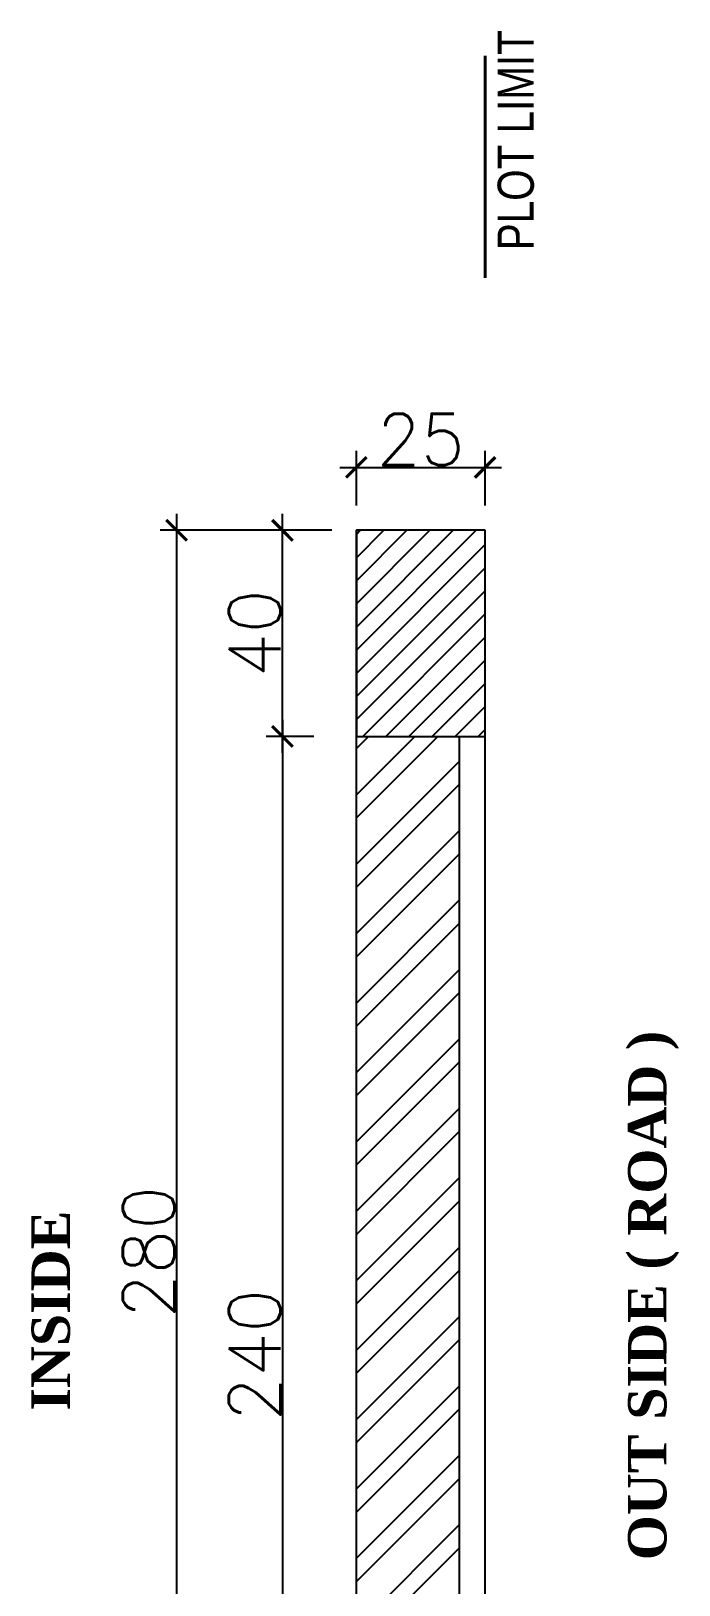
# Model space of a CAD drawing. Header units: centimetres. Extents: x -3744 to 3813, y -6963 to 3597.
# Drawn here: x -1324 to -1010, y -6379 to -5625 of the extents above; entities that cross this region are included whole.
import ezdxf

# ---------------------------------------------------------------- set-up
doc = ezdxf.new("R2010")
doc.units = ezdxf.units.CM
doc.header["$LTSCALE"] = 100
doc.header["$MEASUREMENT"] = 0
doc.linetypes.add('CENTER2', pattern=[1.125, 0.75, -0.125, 0.125, -0.125])
for name, color, linetype in [('AXIS', 9, 'CENTER2'), ('HATCH', 8, 'Continuous'), ('TEXT', 3, 'Continuous'), ('WALL-03', 2, 'Continuous')]:
    doc.layers.add(name, color=color, linetype=linetype)
doc.styles.add('22', font='romans.shx')
doc.styles.add('ARIAL', font='arial.ttf')
doc.styles.add('T3', font='timesbd.ttf')
doc.dimstyles.new('100', dxfattribs={"dimtxt": 15, "dimasz": 10, "dimexe": 8, "dimexo": 12, "dimgap": 6, "dimtad": 1, "dimdec": 0, "dimzin": 0, "dimdsep": 46, "dimtxsty": '22', "dimblk": 'ARCHTICK', "dimcen": 30, "dimdle": 8, "dimclrd": 1, "dimclre": 1, "dimclrt": 2, "dimadec": 0, "dimazin": 0, "dimtfac": 1, "dimtdec": 0, "dimtmove": 2, "dimatfit": 3, "dimldrblk": 'OBLIQUE', "dimfxl": 100, "dimtolj": 1, "dimtzin": 0, "dimarcsym": 0})

# ---------------------------------------------------------------- blocks, each defined once
blk = doc.blocks.new('_ARCHTICK')
at = {"color": 0, "linetype": 'ByBlock', "const_width": 0.15}
blk.add_lwpolyline([(-0.5, -0.5), (0.5, 0.5)], dxfattribs=at)
blk = doc.blocks.new('*D147')
at = {"layer": 'Defpoints', "color": 0, "transparency": 16777216}
for p in [(-1174.94, -5967.03, -0.02), (-1202.14, -6567.25), (-1174.94, -6567.25, -0.02)]:
    blk.add_point(p, dxfattribs=at)
at = {"layer": 'WALL-03', "color": 4, "lineweight": -2, "transparency": 16777216}
for p, q in [((-1202.14, -5959.03), (-1202.14, -6575.25)), ((-1186.94, -5967.03), (-1210.14, -5967.03)), ((-1186.94, -6567.25), (-1210.14, -6567.25))]:
    blk.add_line(p, q, dxfattribs=at)
at = {"layer": 'WALL-03', "color": 4, "lineweight": -2, "transparency": 16777216, "xscale": 10, "yscale": 10, "zscale": 10}
for p, rotation in [((-1202.14, -5967.03), 90), ((-1202.14, -6567.25), 270)]:
    blk.add_blockref('_ARCHTICK', p, dxfattribs=dict(at, rotation=rotation))
at = {"layer": 'WALL-03', "color": 3, "transparency": 16777216, "insert": (-1215.64, -6267.14), "char_height": 25, "attachment_point": 5, "rotation": 90, "style": '22'}
blk.add_mtext('\\A1;240', dxfattribs=at)
blk = doc.blocks.new('_OBLIQUE')
at = {"color": 0, "linetype": 'ByBlock'}
blk.add_line((-0.5, -0.5), (0.5, 0.5), dxfattribs=at)
blk = doc.blocks.new('*D148')
at = {"layer": 'Defpoints', "color": 0, "transparency": 16777216}
for p in [(-1202.14, -5867.03), (-1174.94, -5867.03), (-1174.94, -5967.03, -0.02)]:
    blk.add_point(p, dxfattribs=at)
at = {"layer": 'WALL-03', "color": 4, "lineweight": -2, "transparency": 16777216}
for p, q in [((-1202.14, -5975.03), (-1202.14, -5859.03)), ((-1186.94, -5867.03), (-1210.14, -5867.03)), ((-1186.94, -5967.03), (-1210.14, -5967.03))]:
    blk.add_line(p, q, dxfattribs=at)
at = {"layer": 'WALL-03', "color": 4, "lineweight": -2, "transparency": 16777216, "xscale": 10, "yscale": 10, "zscale": 10}
for p, rotation in [((-1202.14, -5867.03), 90), ((-1202.14, -5967.03), 270)]:
    blk.add_blockref('_ARCHTICK', p, dxfattribs=dict(at, rotation=rotation))
at = {"layer": 'WALL-03', "color": 3, "transparency": 16777216, "insert": (-1215.64, -5917.03), "char_height": 25, "attachment_point": 5, "rotation": 90, "style": '22'}
blk.add_mtext('\\A1;40', dxfattribs=at)
blk = doc.blocks.new('*D149')
at = {"layer": 'Defpoints', "color": 0, "transparency": 16777216}
for p in [(-1166.24, -5867.03), (-1253.59, -6567.29), (-1200.33, -6567.29, 0.05)]:
    blk.add_point(p, dxfattribs=at)
at = {"layer": 'WALL-03', "color": 4, "lineweight": -2, "transparency": 16777216}
for p, q in [((-1253.59, -5859.03), (-1253.59, -6575.29)), ((-1178.24, -5867.03), (-1261.59, -5867.03)), ((-1212.33, -6567.29), (-1261.59, -6567.29))]:
    blk.add_line(p, q, dxfattribs=at)
at = {"layer": 'WALL-03', "color": 4, "lineweight": -2, "transparency": 16777216, "xscale": 10, "yscale": 10, "zscale": 10}
for p, rotation in [((-1253.59, -5867.03), 90), ((-1253.59, -6567.29), 270)]:
    blk.add_blockref('_ARCHTICK', p, dxfattribs=dict(at, rotation=rotation))
at = {"layer": 'WALL-03', "color": 3, "transparency": 16777216, "insert": (-1267.09, -6217.16), "char_height": 25, "attachment_point": 5, "rotation": 90, "style": '22'}
blk.add_mtext('\\A1;280', dxfattribs=at)
blk = doc.blocks.new('*D150')
at = {"layer": 'Defpoints', "color": 0, "transparency": 16777216}
for p in [(-1103.74, -5836.49), (-1166.24, -5867.03), (-1103.74, -5867.03, -0.02)]:
    blk.add_point(p, dxfattribs=at)
at = {"layer": 'WALL-03', "color": 4, "lineweight": -2, "transparency": 16777216}
for p, q in [((-1166.24, -5855.03), (-1166.24, -5828.49)), ((-1103.74, -5855.03), (-1103.74, -5828.49)), ((-1174.24, -5836.49), (-1095.74, -5836.49))]:
    blk.add_line(p, q, dxfattribs=at)
at = {"layer": 'WALL-03', "color": 4, "lineweight": -2, "transparency": 16777216, "xscale": 10, "yscale": 10, "zscale": 10, "rotation": 180}
blk.add_blockref('_ARCHTICK', (-1166.24, -5836.49), dxfattribs=at)
at = {"layer": 'WALL-03', "color": 4, "lineweight": -2, "transparency": 16777216, "xscale": 10, "yscale": 10, "zscale": 10}
blk.add_blockref('_ARCHTICK', (-1103.74, -5836.49), dxfattribs=at)
at = {"layer": 'WALL-03', "color": 3, "transparency": 16777216, "insert": (-1134.99, -5822.99), "char_height": 25, "attachment_point": 5, "style": '22'}
blk.add_mtext('\\A1;25', dxfattribs=at)

msp = doc.modelspace()

# ---------------------------------------------------------------- hatches: boundary and pattern name
at = {"layer": 'HATCH'}
h = msp.add_hatch(dxfattribs=at)
h.set_pattern_fill('ANSI31', color=256, scale=2.5)
h.set_pattern_definition([(45, (-53170.2114, -10524.655), (-5.6126601, 5.6126601), [])])
h.paths.add_polyline_path([(-1103.74, -5867.03), (-1166.24, -5867.03), (-1166.24, -5967.03), (-1103.74, -5967.03)])
h = msp.add_hatch(dxfattribs=at)
h.set_pattern_fill('ANSI32', color=256, scale=2.5)
h.set_pattern_definition([(45, (-53170.211, -10549.884), (-16.83798, 16.83798), []), (45, (-53158.986, -10549.884), (-16.83798, 16.83798), [])])
h.paths.add_polyline_path([(-1116.24, -6567.25), (-1166.24, -6567.25), (-1166.24, -5967.03), (-1116.24, -5967.03)])

# ---------------------------------------------------------------- linework, layer by layer
at = {"layer": 'AXIS', "elevation": -0.02}
msp.add_lwpolyline([(-1103.74, -5867.74, 0, 0, 0), (-1103.74, -5744.64, 1.5, 1.5, 0), (-1103.74, -5636.76, 1.5, 1.5, 0)], format="xyseb", dxfattribs=at)
at = {"layer": 'WALL-03'}
for p, q in [((-1166.24, -6567.25, -0.02), (-1166.24, -5867.03)), ((-1116.24, -6567.25, -0.02), (-1116.24, -5967.03, -0.02))]:
    msp.add_line(p, q, dxfattribs=at)
at = {"layer": 'WALL-03', "color": 6}
msp.add_line((-1103.74, -5967.03, -0.02), (-1103.74, -5867.03, -0.02), dxfattribs=at)
at = {"layer": 'WALL-03', "color": 1}
msp.add_line((-1103.74, -6568.12, -0.02), (-1103.74, -5967.03, -0.02), dxfattribs=at)
at = {"layer": 'WALL-03', "color": 6, "elevation": -0.02}
msp.add_lwpolyline([(-1103.74, -5867.03), (-1166.24, -5867.03), (-1166.24, -5967.03), (-1103.74, -5967.03)], close=True, dxfattribs=at)

# ---------------------------------------------------------------- texts
at = {"layer": 'TEXT', "style": 'ARIAL', "width": 0.8}
msp.add_text('PLOT LIMIT', height=17.55, rotation=90, dxfattribs=at).set_placement((-1080.09, -5731.14, -0.02))
at = {"layer": 'TEXT', "style": 'T3'}
for s, height, p in [('OUT SIDE ( ROAD )', 18.6667, (-1015.67, -6366.74, -473.34)), ('INSIDE', 18.667, (-1305.37, -6294.2, -473.34))]:
    msp.add_text(s, height=height, rotation=90, dxfattribs=at).set_placement(p)

# ---------------------------------------------------------------- dimensions: what is measured, and where the dimension line sits
at = {"layer": 'WALL-03'}
dim = msp.add_linear_dim(base=(-1103.74, -5836.49), p1=(-1166.24, -5867.03), p2=(-1103.74, -5867.03, -0.02), text='25', dimstyle='100', override={"dimtxt": 25, "dimgap": 1, "dimclrd": 4, "dimclre": 4, "dimclrt": 3, "dimfxl": 0.075}, dxfattribs=at)
dim.commit()
dim.dimension.update_dxf_attribs({"geometry": '*D150', "text_midpoint": (-1134.99, -5822.99)})
for base, p1, p2, text, picture, middle in [((-1253.59, -6567.29), (-1166.24, -5867.03), (-1200.33, -6567.29, 0.05), '280', '*D149', (-1267.09, -6217.16)), ((-1202.14, -5867.03), (-1174.94, -5967.03, -0.02), (-1174.94, -5867.03), '40', '*D148', (-1215.64, -5917.03)), ((-1202.14, -6567.25), (-1174.94, -5967.03, -0.02), (-1174.94, -6567.25, -0.02), '240', '*D147', (-1215.64, -6267.14))]:
    dim = msp.add_linear_dim(base=base, p1=p1, p2=p2, angle=90, text=text, dimstyle='100', override={"dimtxt": 25, "dimgap": 1, "dimclrd": 4, "dimclre": 4, "dimclrt": 3, "dimfxl": 0.075}, dxfattribs=at)
    dim.commit()
    dim.dimension.update_dxf_attribs({"geometry": picture, "text_midpoint": middle})

doc.saveas('drawing.dxf')
